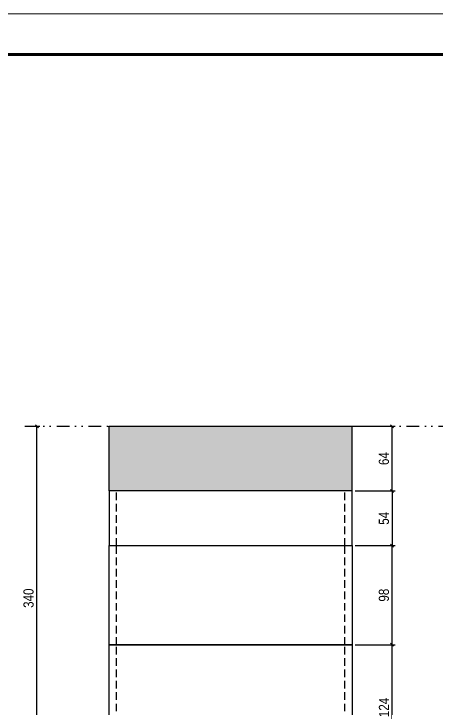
# Model space of a CAD drawing. Header units: millimetres. Extents: x 787 to 8287, y -592 to 17063.
# Drawn here: x 6570 to 6988, y 8960 to 9647 of the extents above; entities that cross this region are included whole.
import ezdxf

# ---------------------------------------------------------------- set-up
doc = ezdxf.new("R2010")
doc.units = ezdxf.units.MM
for name, pattern in [('DASHED', [0.75, 0.5, -0.25]), ('DIVIDE2', [0.625, 0.25, -0.125, 0, -0.125, 0, -0.125]), ('HIDDEN', [0.375, 0.25, -0.125])]:
    doc.linetypes.add(name, pattern=pattern)
for name, color, linetype in [('COTA', 241, 'Continuous'), ('Nível', 160, 'Continuous'), ('Painéis', 200, 'Continuous'), ('Sarrafo de Pressão', 42, 'HIDDEN')]:
    doc.layers.add(name, color=color, linetype=linetype)
doc.layers.add('Folhas', color=255, linetype='Continuous', lineweight=9)
doc.layers.add('SARRAFO DE PRESSAO', color=251, linetype='DASHED', lineweight=9)
doc.styles.add('COTA TECNICA', font='techl___.ttf', dxfattribs={"height": 10})
doc.styles.add('COTA TECNICA-50', font='techl___.ttf', dxfattribs={"height": 10})
doc.dimstyles.new('COTA PAINEL-50', dxfattribs={"dimtxt": 10, "dimasz": 3, "dimexe": 3, "dimexo": 3, "dimgap": 3, "dimtad": 1, "dimdec": 1, "dimzin": 12, "dimdsep": 46, "dimtxsty": 'COTA TECNICA-50', "dimblk1": 'OBLIQUE', "dimblk2": 'OBLIQUE', "dimsah": 1, "dimcen": 0.9, "dimclrd": 4, "dimclre": 4, "dimclrt": 240, "dimadec": 1, "dimazin": 3, "dimtfac": 1, "dimtdec": 1, "dimtmove": 0, "dimatfit": 3, "dimfxl": 0, "dimtolj": 1, "dimtzin": 12, "dimarcsym": 0})
doc.dimstyles.new('PAINEL', dxfattribs={"dimtxt": 10, "dimasz": 3, "dimexe": 3, "dimexo": 3, "dimgap": 3, "dimtad": 1, "dimdec": 1, "dimzin": 12, "dimdsep": 46, "dimtxsty": 'COTA TECNICA', "dimblk1": 'OBLIQUE', "dimblk2": 'OBLIQUE', "dimsah": 1, "dimcen": 0.9, "dimclrd": 4, "dimclre": 4, "dimclrt": 240, "dimadec": 1, "dimazin": 3, "dimtfac": 1, "dimtdec": 1, "dimtmove": 0, "dimatfit": 3, "dimfxl": 0, "dimtolj": 1, "dimtzin": 12, "dimarcsym": 0})

# ---------------------------------------------------------------- blocks, each defined once
blk = doc.blocks.new('9999999999')
at = {"layer": 'Folhas'}
blk.add_lwpolyline([(98138.98, 34190.21), (99623.98, 34190.21), (99623.98, 35240.21), (98138.98, 35240.21)], close=True, dxfattribs=at)
at = {"layer": 'Folhas', "color": 30, "const_width": 3}
blk.add_lwpolyline([(98213.98, 34230.21), (99583.98, 34230.21), (99583.98, 35200.21), (98213.98, 35200.21)], close=True, dxfattribs=at)
blk = doc.blocks.new('_Oblique')
at = {"color": 0, "linetype": 'ByBlock', "lineweight": -2}
blk.add_line((-0.5, -0.5), (0.5, 0.5), dxfattribs=at)
blk = doc.blocks.new('*D1194')
at = {"layer": 'COTA', "color": 4, "lineweight": -2}
for p, q in [((6583.47, 9239.4), (6595.32, 9239.4)), ((6592.32, 8899.4), (6592.32, 9239.4)), ((6583.47, 8899.4), (6595.32, 8899.4))]:
    blk.add_line(p, q, dxfattribs=at)
at = {"layer": 'Defpoints', "color": 0}
for p in [(6580.47, 9239.4), (6592.32, 9239.4), (6580.47, 8899.4)]:
    blk.add_point(p, dxfattribs=at)
at = {"layer": 'COTA', "color": 4, "lineweight": -2, "xscale": 3, "yscale": 3, "zscale": 3}
for p, rotation in [((6592.32, 9239.4), 90), ((6592.32, 8899.4), 270)]:
    blk.add_blockref('_Oblique', p, dxfattribs=dict(at, rotation=rotation))
at = {"layer": 'COTA', "color": 240, "insert": (6584.1, 9069.4), "char_height": 10, "attachment_point": 5, "rotation": 90, "style": 'COTA TECNICA-50'}
blk.add_mtext('\\A1;340', dxfattribs=at)
blk = doc.blocks.new('*D225')
at = {"layer": 'COTA', "color": 4, "linetype": 'ByBlock', "lineweight": -2}
for p, q in [((6906.92, 9023.4), (6946.57, 9023.4)), ((6943.57, 8899.4), (6943.57, 9023.4)), ((6906.92, 8899.4), (6946.57, 8899.4))]:
    blk.add_line(p, q, dxfattribs=at)
at = {"layer": 'Defpoints', "color": 0, "linetype": 'ByBlock'}
for p in [(6903.92, 9023.4), (6943.57, 9023.4), (6903.92, 8899.4)]:
    blk.add_point(p, dxfattribs=at)
at = {"layer": 'COTA', "color": 4, "linetype": 'ByBlock', "lineweight": -2, "xscale": 3, "yscale": 3, "zscale": 3}
for p, rotation in [((6943.57, 9023.4), 90), ((6943.57, 8899.4), 270)]:
    blk.add_blockref('_Oblique', p, dxfattribs=dict(at, rotation=rotation))
at = {"layer": 'COTA', "color": 240, "linetype": 'ByBlock', "insert": (6935.49, 8961.4), "char_height": 10, "attachment_point": 5, "rotation": 90, "style": 'COTA TECNICA'}
blk.add_mtext('\\A1;124', dxfattribs=at)
blk = doc.blocks.new('*D227')
at = {"layer": 'COTA', "color": 4, "linetype": 'ByBlock', "lineweight": -2}
for p, q in [((6906.92, 9023.4), (6946.57, 9023.4)), ((6943.57, 8899.4), (6943.57, 9023.4)), ((6906.92, 8899.4), (6946.57, 8899.4))]:
    blk.add_line(p, q, dxfattribs=at)
at = {"layer": 'Defpoints', "color": 0, "linetype": 'ByBlock'}
for p in [(6903.92, 9023.4), (6943.57, 9023.4), (6903.92, 8899.4)]:
    blk.add_point(p, dxfattribs=at)
at = {"layer": 'COTA', "color": 4, "linetype": 'ByBlock', "lineweight": -2, "xscale": 3, "yscale": 3, "zscale": 3}
for p, rotation in [((6943.57, 9023.4), 90), ((6943.57, 8899.4), 270)]:
    blk.add_blockref('_Oblique', p, dxfattribs=dict(at, rotation=rotation))
at = {"layer": 'COTA', "color": 240, "linetype": 'ByBlock', "insert": (6935.49, 8961.4), "char_height": 10, "attachment_point": 5, "rotation": 90, "style": 'COTA TECNICA'}
blk.add_mtext('\\A1;124', dxfattribs=at)
blk = doc.blocks.new('*D228')
at = {"layer": 'COTA', "color": 4, "lineweight": -2}
for p, q in [((6906.92, 9121.4), (6946.57, 9121.4)), ((6943.57, 9023.4), (6943.57, 9121.4)), ((6906.92, 9023.4), (6946.57, 9023.4))]:
    blk.add_line(p, q, dxfattribs=at)
at = {"layer": 'Defpoints', "color": 0}
for p in [(6903.92, 9121.4), (6943.57, 9121.4), (6903.92, 9023.4)]:
    blk.add_point(p, dxfattribs=at)
at = {"layer": 'COTA', "color": 4, "lineweight": -2, "xscale": 3, "yscale": 3, "zscale": 3}
for p, rotation in [((6943.57, 9121.4), 90), ((6943.57, 9023.4), 270)]:
    blk.add_blockref('_Oblique', p, dxfattribs=dict(at, rotation=rotation))
at = {"layer": 'COTA', "color": 240, "insert": (6935.46, 9072.4), "char_height": 10, "attachment_point": 5, "rotation": 90, "style": 'COTA TECNICA-50'}
blk.add_mtext('\\A1;98', dxfattribs=at)
blk = doc.blocks.new('*D229')
at = {"layer": 'COTA', "color": 4, "lineweight": -2}
for p, q in [((6906.92, 9239.4), (6946.57, 9239.4)), ((6943.57, 9175.4), (6943.57, 9239.4)), ((6906.92, 9175.4), (6946.57, 9175.4))]:
    blk.add_line(p, q, dxfattribs=at)
at = {"layer": 'Defpoints', "color": 0}
for p in [(6903.92, 9239.4), (6943.57, 9239.4), (6903.92, 9175.4)]:
    blk.add_point(p, dxfattribs=at)
at = {"layer": 'COTA', "color": 4, "lineweight": -2, "xscale": 3, "yscale": 3, "zscale": 3}
for p, rotation in [((6943.57, 9239.4), 90), ((6943.57, 9175.4), 270)]:
    blk.add_blockref('_Oblique', p, dxfattribs=dict(at, rotation=rotation))
at = {"layer": 'COTA', "color": 240, "insert": (6935.46, 9207.4), "char_height": 10, "attachment_point": 5, "rotation": 90, "style": 'COTA TECNICA-50'}
blk.add_mtext('\\A1;64', dxfattribs=at)
blk = doc.blocks.new('*D230')
at = {"layer": 'COTA', "color": 4, "lineweight": -2}
for p, q in [((6906.92, 9175.4), (6946.57, 9175.4)), ((6943.57, 9175.4), (6943.57, 9121.4)), ((6906.92, 9121.4), (6946.57, 9121.4))]:
    blk.add_line(p, q, dxfattribs=at)
at = {"layer": 'Defpoints', "color": 0}
for p in [(6903.92, 9175.4), (6903.92, 9121.4), (6943.57, 9121.4)]:
    blk.add_point(p, dxfattribs=at)
at = {"layer": 'COTA', "color": 4, "lineweight": -2, "xscale": 3, "yscale": 3, "zscale": 3}
for p, rotation in [((6943.57, 9175.4), 90), ((6943.57, 9121.4), 270)]:
    blk.add_blockref('_Oblique', p, dxfattribs=dict(at, rotation=rotation))
at = {"layer": 'COTA', "color": 240, "insert": (6935.46, 9148.4), "char_height": 10, "attachment_point": 5, "rotation": 90, "style": 'COTA TECNICA-50'}
blk.add_mtext('\\A1;54', dxfattribs=at)

msp = doc.modelspace()

# ---------------------------------------------------------------- hatches: boundary and pattern name
at = {"layer": 'COTA', "linetype": 'ByBlock'}
h = msp.add_hatch(dxfattribs=at)
h.set_pattern_fill('AR-CONC', color=256, scale=0.03)
h.set_pattern_definition([(50, (-1737.1625, 5127.411), (5.46554, -0.4781726), [0.5715, -6.2865]), (355, (-1737.1625, 5127.411), (-1.0573026, 5.7317054), [0.4572, -5.0292175]), (100.451445, (-1736.707, 5127.371), (4.4082374, 5.2535326), [0.4857003, -5.3427073]), (46.1842, (-1737.1625, 5128.935), (8.132371, -1.26127), [0.85725, -9.42975]), (96.63556, (-1736.485, 5128.83), (7.122124, 7.422784), [0.728551, -8.014068]), (351.18415, (-1737.1625, 5128.935), (7.122124, 7.422784), [0.685799, -7.543792]), (21, (-1736.4005, 5128.554), (4.5484317, -3.067956), [0.5715, -6.2865]), (326, (-1736.4005, 5128.554), (1.854061, 5.525639), [0.4572, -5.0292]), (71.451445, (-1736.0214, 5128.298), (6.4024926, 2.457683), [0.4857003, -5.342698]), (37.5, (-1737.1625, 5127.4108), (0.0926581, 2.53665117), [0, -4.96824, 0, -5.1054, 0, -5.04825]), (7.5, (-1737.1625, 5127.4108), (2.0045899, 3.00541724), [0, -2.91084, 0, -4.85394, 0, -1.92405]), (327.5, (-1738.8617, 5127.4108), (4.06771786, -0.1718623), [0, -1.905, 0, -5.9436, 0, -7.8867]), (317.5, (-1739.6237, 5127.4108), (4.4438754, 0.7627947), [0, -2.4765, 0, -3.94716, 0, -5.6007])])
h.paths.add_polyline_path([(6663.92, 9239.4), (6663.92, 9175.4), (6903.92, 9175.4), (6903.92, 9239.4)])

# ---------------------------------------------------------------- linework, layer by layer
for p, q in [((6663.92, 9239.4), (6663.92, 9239.4)), ((6663.92, 9175.4), (6663.92, 9239.4)), ((6663.92, 9239.4), (6903.92, 9239.4)), ((6903.92, 9175.4), (6903.92, 9239.4))]:
    msp.add_line(p, q, dxfattribs=at)
at = {"layer": 'Nível', "color": 4, "linetype": 'DIVIDE2', "ltscale": 50}
msp.add_line((6580.47, 9239.4), (7639, 9239.4), dxfattribs=at)
at = {"layer": 'Painéis'}
msp.add_line((6765.92, 9175.4), (6663.92, 9175.4), dxfattribs=at)
for points in [[(6903.92, 9175.4), (6663.92, 9175.4), (6663.92, 9121.4), (6903.92, 9121.4)], [(6663.92, 9121.4), (6903.92, 9121.4), (6903.92, 9023.4), (6663.92, 9023.4)], [(6663.92, 9023.4), (6903.92, 9023.4), (6903.92, 8901.4), (6663.92, 8901.4)]]:
    msp.add_lwpolyline(points, close=True, dxfattribs=at)
at = {"layer": 'Sarrafo de Pressão', "ltscale": 30}
for p, q in [((6670.92, 9121.4), (6670.92, 9175.4)), ((6896.92, 9121.4), (6896.92, 9175.4)), ((6670.92, 9023.4), (6670.92, 9121.4)), ((6896.92, 9023.4), (6896.92, 9121.4)), ((6670.92, 8901.4), (6670.92, 9023.4)), ((6896.92, 8901.4), (6896.92, 9023.4))]:
    msp.add_line(p, q, dxfattribs=at)

# ---------------------------------------------------------------- block references
at = {"layer": 'SARRAFO DE PRESSAO', "color": 6, "linetype": 'ByBlock'}
msp.add_blockref('9999999999', (-91944.98, -25593.21), dxfattribs=at)

# ---------------------------------------------------------------- dimensions: what is measured, and where the dimension line sits
at = {"layer": 'COTA'}
for base, p1, p2, picture, middle in [((6592.32, 9239.4), (6580.47, 8899.4), (6580.47, 9239.4), '*D1194', (6584.1, 9069.4)), ((6943.57, 9239.4), (6903.92, 9175.4), (6903.92, 9239.4), '*D229', (6935.46, 9207.4)), ((6943.57, 9121.4), (6903.92, 9175.4), (6903.92, 9121.4), '*D230', (6935.46, 9148.4)), ((6943.57, 9121.4), (6903.92, 9023.4), (6903.92, 9121.4), '*D228', (6935.46, 9072.4))]:
    dim = msp.add_linear_dim(base=base, p1=p1, p2=p2, angle=90, dimstyle='COTA PAINEL-50', dxfattribs=at)
    dim.commit()
    dim.dimension.update_dxf_attribs({"geometry": picture, "text_midpoint": middle})
at = {"layer": 'COTA', "linetype": 'ByBlock'}
for picture in ['*D225', '*D227']:
    dim = msp.add_aligned_dim(p1=(6903.92, 8899.4), p2=(6903.92, 9023.4), distance=-39.64, dimstyle='PAINEL', dxfattribs=at)
    dim.commit()
    dim.dimension.update_dxf_attribs({"geometry": picture, "text_midpoint": (6935.49, 8961.4)})

doc.saveas('drawing.dxf')
